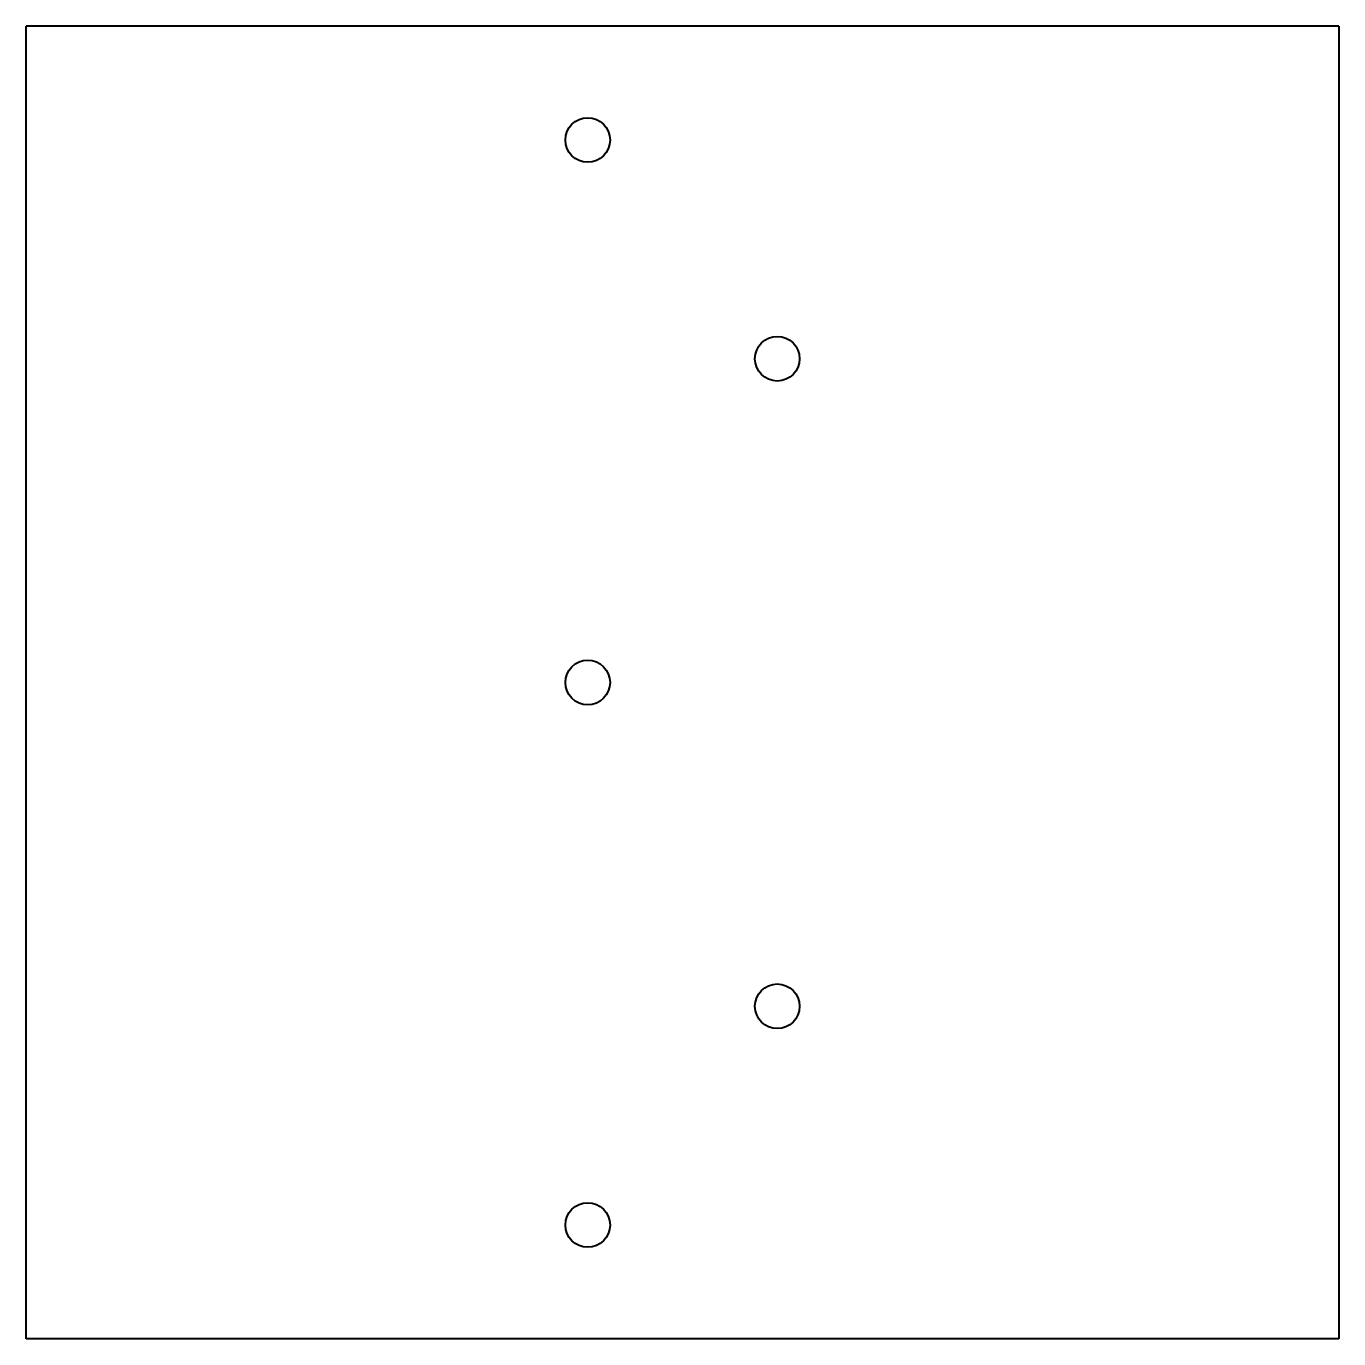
# Model space of a CAD drawing. Header units: millimetres. Extents: x 168 to 318, y 370 to 520.
import ezdxf

# ---------------------------------------------------------------- set-up
doc = ezdxf.new("R2010")
doc.units = ezdxf.units.MM
doc.layers.add('Visible', color=7, linetype='Continuous', lineweight=40)

msp = doc.modelspace()

# ---------------------------------------------------------------- linework, layer by layer
at = {"layer": 'Visible'}
for p, q in [((317.5, 520.4), (167.5, 520.4)), ((167.5, 370.4), (167.5, 520.4)), ((317.5, 520.4), (317.5, 370.4)), ((317.5, 370.4), (167.5, 370.4))]:
    msp.add_line(p, q, dxfattribs=at)
for centre in [(231.67, 507.4), (253.33, 482.4), (231.67, 445.4), (253.33, 408.4), (231.67, 383.4)]:
    msp.add_circle(centre, 2.55, dxfattribs=at)

doc.saveas('drawing.dxf')
